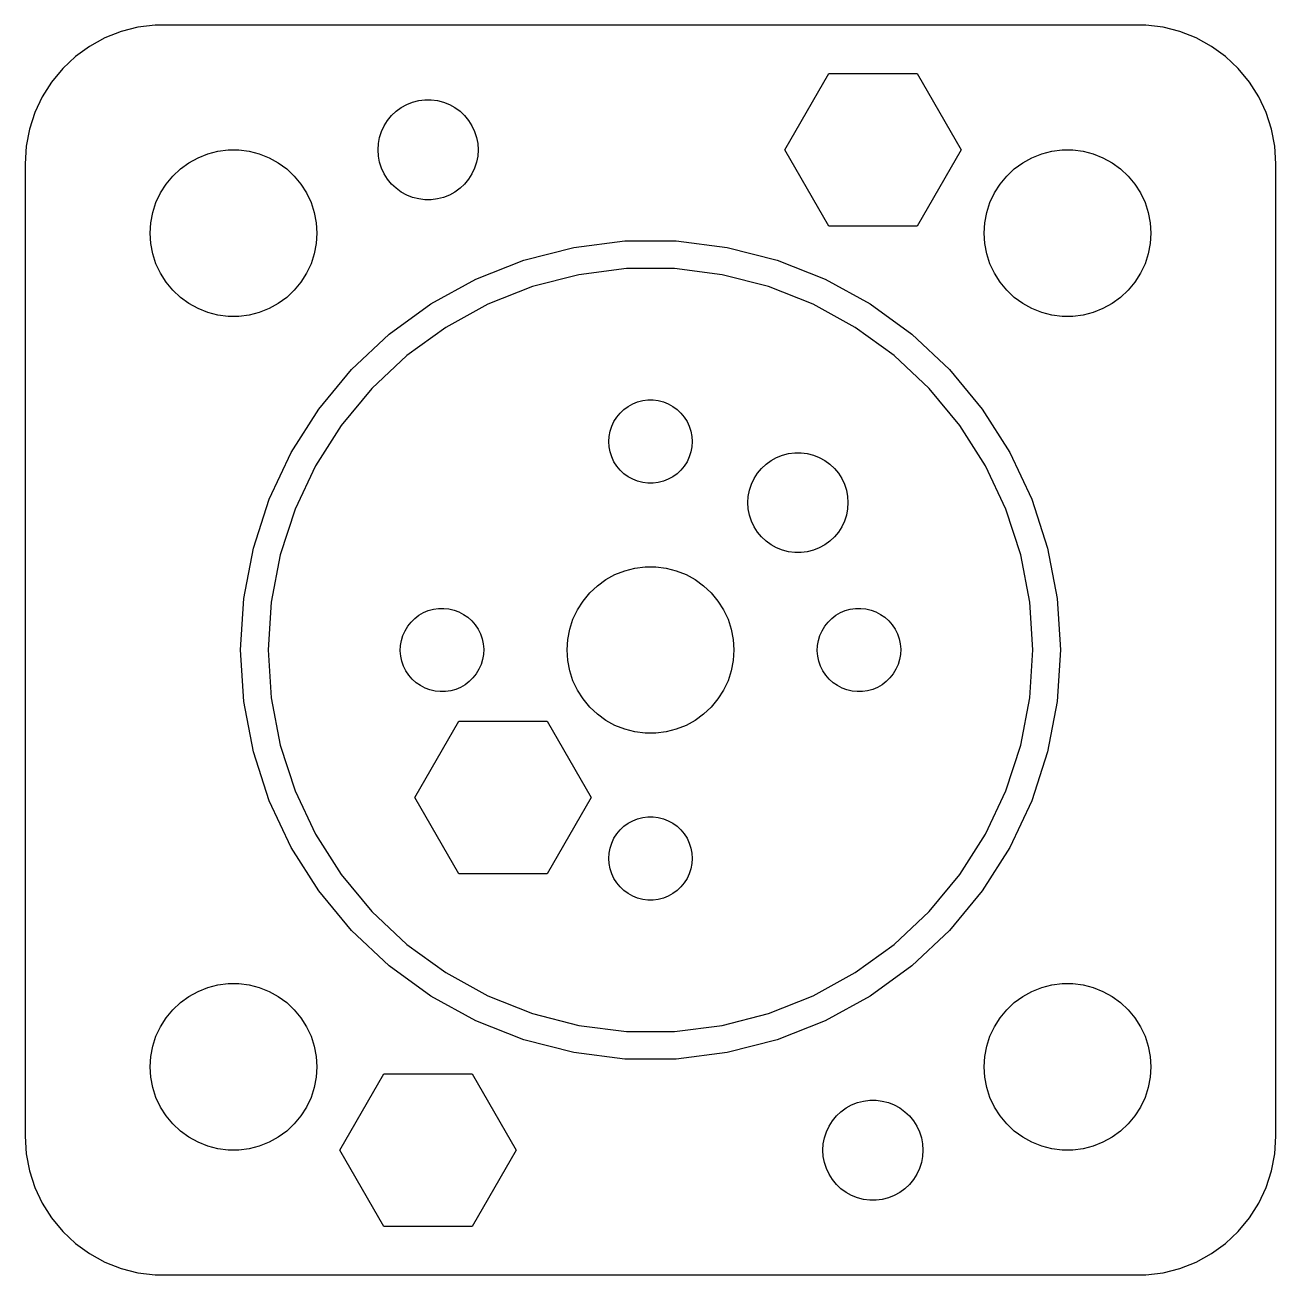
# Model space of a CAD drawing. Header units: metres. Extents: x -22 to 82, y 86 to 130.
# Drawn here: x -22.5 to 22.5, y 85.51 to 130.49 of the extents above; entities that cross this region are included whole.
import ezdxf

# ---------------------------------------------------------------- set-up
doc = ezdxf.new("R2010")
doc.units = ezdxf.units.M

msp = doc.modelspace()

# ---------------------------------------------------------------- linework, layer by layer
for p, q in [((-19.0451, 130.255), (-19.6289, 130.024)), ((-18.4369, 130.411), (-19.0451, 130.255)), ((-17.8139, 130.49), (-18.4369, 130.411)), ((17.8139, 130.49), (-17.8139, 130.49)), ((18.4369, 130.411), (17.8139, 130.49)), ((19.0451, 130.255), (18.4369, 130.411)), ((19.6289, 130.024), (19.0451, 130.255)), ((-20.1791, 129.722), (-20.6871, 129.353)), ((-19.6289, 130.024), (-20.1791, 129.722)), ((20.1791, 129.722), (19.6289, 130.024)), ((20.6871, 129.353), (20.1791, 129.722)), ((-20.6871, 129.353), (-21.1448, 128.923)), ((21.1448, 128.923), (20.6871, 129.353)), ((-21.1448, 128.923), (-21.5451, 128.439)), ((4.82651, 126), (6.41325, 128.748)), ((6.41325, 128.748), (9.58675, 128.748)), ((9.58675, 128.748), (11.1735, 126)), ((21.5451, 128.439), (21.1448, 128.923)), ((-21.5451, 128.439), (-21.8815, 127.909)), ((21.8815, 127.909), (21.5451, 128.439)), ((-21.8815, 127.909), (-22.1489, 127.341)), ((22.1489, 127.341), (21.8815, 127.909)), ((-9.31213, 127.232), (-9.14735, 127.387)), ((-9.14735, 127.387), (-8.96448, 127.52)), ((-8.96448, 127.52), (-8.76639, 127.629)), ((-8.76639, 127.629), (-8.55623, 127.712)), ((-8.55623, 127.712), (-8.33728, 127.768)), ((-8.33728, 127.768), (-8.11302, 127.796)), ((-8.11302, 127.796), (-7.88696, 127.796)), ((-7.88696, 127.796), (-7.6627, 127.768)), ((-7.6627, 127.768), (-7.44376, 127.712)), ((-7.44376, 127.712), (-7.2336, 127.629)), ((-7.2336, 127.629), (-7.03551, 127.52)), ((-7.03551, 127.52), (-6.85263, 127.387)), ((-6.85263, 127.387), (-6.68785, 127.232)), ((-22.1489, 127.341), (-22.3429, 126.743)), ((-9.57735, 126.867), (-9.45622, 127.058)), ((-9.45622, 127.058), (-9.31213, 127.232)), ((-6.68785, 127.232), (-6.54376, 127.058)), ((-6.54376, 127.058), (-6.42264, 126.867)), ((22.3429, 126.743), (22.1489, 127.341)), ((-22.3429, 126.743), (-22.4606, 126.127)), ((-9.74344, 126.448), (-9.67358, 126.663)), ((-9.67358, 126.663), (-9.57735, 126.867)), ((-6.42264, 126.867), (-6.3264, 126.663)), ((-6.3264, 126.663), (-6.25655, 126.448)), ((22.4606, 126.127), (22.3429, 126.743)), ((-22.4606, 126.127), (-22.5, 125.5)), ((-9.79999, 126), (-9.7858, 126.226)), ((-9.7858, 125.774), (-9.79999, 126)), ((-9.7858, 126.226), (-9.74344, 126.448)), ((-6.25655, 126.448), (-6.21419, 126.226)), ((-6.21419, 126.226), (-6.2, 126)), ((-6.2, 126), (-6.21419, 125.774)), ((6.41325, 123.252), (4.82651, 126)), ((11.1735, 126), (9.58675, 123.252)), ((22.5, 125.5), (22.4606, 126.127)), ((-16.6075, 125.533), (-16.2773, 125.714)), ((-16.2773, 125.714), (-15.927, 125.853)), ((-15.927, 125.853), (-15.5621, 125.947)), ((-15.5621, 125.947), (-15.1884, 125.994)), ((-15.1884, 125.994), (-14.8116, 125.994)), ((-14.8116, 125.994), (-14.4379, 125.947)), ((-14.4379, 125.947), (-14.0729, 125.853)), ((-14.0729, 125.853), (-13.7227, 125.714)), ((-13.7227, 125.714), (-13.3925, 125.533)), ((-9.74344, 125.552), (-9.7858, 125.774)), ((-9.67358, 125.337), (-9.74344, 125.552)), ((-6.25655, 125.552), (-6.3264, 125.337)), ((-6.21419, 125.774), (-6.25655, 125.552)), ((13.3925, 125.533), (13.7227, 125.714)), ((13.7227, 125.714), (14.0729, 125.853)), ((14.0729, 125.853), (14.4379, 125.947)), ((14.4379, 125.947), (14.8116, 125.994)), ((14.8116, 125.994), (15.1884, 125.994)), ((15.1884, 125.994), (15.5621, 125.947)), ((15.5621, 125.947), (15.927, 125.853)), ((15.927, 125.853), (16.2773, 125.714)), ((16.2773, 125.714), (16.6075, 125.533)), ((-22.5, 125.5), (-22.5, 90.5)), ((-17.1869, 125.054), (-16.9123, 125.312)), ((-16.9123, 125.312), (-16.6075, 125.533)), ((-13.3925, 125.533), (-13.0877, 125.312)), ((-13.0877, 125.312), (-12.8131, 125.054)), ((-9.57735, 125.133), (-9.67358, 125.337)), ((-9.45622, 124.942), (-9.57735, 125.133)), ((-6.42264, 125.133), (-6.54376, 124.942)), ((-6.3264, 125.337), (-6.42264, 125.133)), ((12.8131, 125.054), (13.0877, 125.312)), ((13.0877, 125.312), (13.3925, 125.533)), ((16.6075, 125.533), (16.9123, 125.312)), ((16.9123, 125.312), (17.1869, 125.054)), ((22.5, 90.5), (22.5, 125.5)), ((-17.6289, 124.445), (-17.427, 124.763)), ((-17.427, 124.763), (-17.1869, 125.054)), ((-12.8131, 125.054), (-12.5729, 124.763)), ((-12.5729, 124.763), (-12.3711, 124.445)), ((-9.31213, 124.768), (-9.45622, 124.942)), ((-9.14735, 124.613), (-9.31213, 124.768)), ((-6.68785, 124.768), (-6.85263, 124.613)), ((-6.54376, 124.942), (-6.68785, 124.768)), ((12.3711, 124.445), (12.5729, 124.763)), ((12.5729, 124.763), (12.8131, 125.054)), ((17.1869, 125.054), (17.427, 124.763)), ((17.427, 124.763), (17.6289, 124.445)), ((-17.7893, 124.104), (-17.6289, 124.445)), ((-12.3711, 124.445), (-12.2107, 124.104)), ((-8.96448, 124.48), (-9.14735, 124.613)), ((-8.76639, 124.371), (-8.96448, 124.48)), ((-8.55623, 124.288), (-8.76639, 124.371)), ((-8.33728, 124.232), (-8.55623, 124.288)), ((-8.11302, 124.204), (-8.33728, 124.232)), ((-7.88696, 124.204), (-8.11302, 124.204)), ((-7.6627, 124.232), (-7.88696, 124.204)), ((-7.44376, 124.288), (-7.6627, 124.232)), ((-7.2336, 124.371), (-7.44376, 124.288)), ((-7.03551, 124.48), (-7.2336, 124.371)), ((-6.85263, 124.613), (-7.03551, 124.48)), ((12.2107, 124.104), (12.3711, 124.445)), ((17.6289, 124.445), (17.7893, 124.104)), ((-17.9057, 123.746), (-17.7893, 124.104)), ((-12.2107, 124.104), (-12.0942, 123.746)), ((12.0942, 123.746), (12.2107, 124.104)), ((17.7893, 124.104), (17.9057, 123.746)), ((-18, 123), (-17.9763, 123.376)), ((-17.9763, 123.376), (-17.9057, 123.746)), ((-12.0942, 123.746), (-12.0237, 123.376)), ((-12.0237, 123.376), (-12, 123)), ((12, 123), (12.0237, 123.376)), ((12.0237, 123.376), (12.0942, 123.746)), ((17.9057, 123.746), (17.9763, 123.376)), ((17.9763, 123.376), (18, 123)), ((-17.9763, 122.624), (-18, 123)), ((-12, 123), (-12.0237, 122.624)), ((9.58675, 123.252), (6.41325, 123.252)), ((12.0237, 122.624), (12, 123)), ((18, 123), (17.9763, 122.624)), ((-17.9057, 122.254), (-17.9763, 122.624)), ((-12.0237, 122.624), (-12.0942, 122.254)), ((-4.558, 122.028), (-2.76387, 122.489)), ((-2.76387, 122.489), (-0.926147, 122.721)), ((-0.926147, 122.721), (0.926147, 122.721)), ((0.926147, 122.721), (2.76387, 122.489)), ((2.76387, 122.489), (4.558, 122.028)), ((12.0942, 122.254), (12.0237, 122.624)), ((17.9763, 122.624), (17.9057, 122.254)), ((-17.7893, 121.896), (-17.9057, 122.254)), ((-12.0942, 122.254), (-12.2107, 121.896)), ((-6.28024, 121.346), (-4.558, 122.028)), ((4.558, 122.028), (6.28024, 121.346)), ((12.2107, 121.896), (12.0942, 122.254)), ((17.9057, 122.254), (17.7893, 121.896)), ((-17.6289, 121.555), (-17.7893, 121.896)), ((-17.427, 121.237), (-17.6289, 121.555)), ((-12.3711, 121.555), (-12.5729, 121.237)), ((-12.2107, 121.896), (-12.3711, 121.555)), ((-2.57649, 121.506), (-4.24898, 121.077)), ((-0.863358, 121.723), (-2.57649, 121.506)), ((0.863358, 121.723), (-0.863358, 121.723)), ((2.57649, 121.506), (0.863358, 121.723)), ((4.24898, 121.077), (2.57649, 121.506)), ((12.3711, 121.555), (12.2107, 121.896)), ((12.5729, 121.237), (12.3711, 121.555)), ((17.6289, 121.555), (17.427, 121.237)), ((17.7893, 121.896), (17.6289, 121.555)), ((-17.1869, 120.946), (-17.427, 121.237)), ((-12.5729, 121.237), (-12.8131, 120.946)), ((-7.90344, 120.454), (-6.28024, 121.346)), ((-4.24898, 121.077), (-5.85446, 120.441)), ((5.85446, 120.441), (4.24898, 121.077)), ((6.28024, 121.346), (7.90344, 120.454)), ((12.8131, 120.946), (12.5729, 121.237)), ((17.427, 121.237), (17.1869, 120.946)), ((-16.9123, 120.688), (-17.1869, 120.946)), ((-16.6075, 120.467), (-16.9123, 120.688)), ((-13.0877, 120.688), (-13.3925, 120.467)), ((-12.8131, 120.946), (-13.0877, 120.688)), ((13.0877, 120.688), (12.8131, 120.946)), ((13.3925, 120.467), (13.0877, 120.688)), ((16.9123, 120.688), (16.6075, 120.467)), ((17.1869, 120.946), (16.9123, 120.688)), ((-16.2773, 120.286), (-16.6075, 120.467)), ((-15.927, 120.147), (-16.2773, 120.286)), ((-13.7227, 120.286), (-14.0729, 120.147)), ((-13.3925, 120.467), (-13.7227, 120.286)), ((-9.40199, 119.365), (-7.90344, 120.454)), ((-5.85446, 120.441), (-7.36761, 119.609)), ((7.36761, 119.609), (5.85446, 120.441)), ((7.90344, 120.454), (9.40199, 119.365)), ((13.7227, 120.286), (13.3925, 120.467)), ((14.0729, 120.147), (13.7227, 120.286)), ((16.2773, 120.286), (15.927, 120.147)), ((16.6075, 120.467), (16.2773, 120.286)), ((-15.5621, 120.053), (-15.927, 120.147)), ((-15.1884, 120.006), (-15.5621, 120.053)), ((-14.8116, 120.006), (-15.1884, 120.006)), ((-14.4379, 120.053), (-14.8116, 120.006)), ((-14.0729, 120.147), (-14.4379, 120.053)), ((14.4379, 120.053), (14.0729, 120.147)), ((14.8116, 120.006), (14.4379, 120.053)), ((15.1884, 120.006), (14.8116, 120.006)), ((15.5621, 120.053), (15.1884, 120.006)), ((15.927, 120.147), (15.5621, 120.053)), ((-10.7523, 118.097), (-9.40199, 119.365)), ((-7.36761, 119.609), (-8.76457, 118.595)), ((8.76457, 118.595), (7.36761, 119.609)), ((9.40199, 119.365), (10.7523, 118.097)), ((-8.76457, 118.595), (-10.0233, 117.413)), ((10.0233, 117.413), (8.76457, 118.595)), ((-11.933, 116.67), (-10.7523, 118.097)), ((10.7523, 118.097), (11.933, 116.67)), ((-10.0233, 117.413), (-11.124, 116.082)), ((11.124, 116.082), (10.0233, 117.413)), ((-12.9255, 115.106), (-11.933, 116.67)), ((-1.09344, 116.527), (-0.956131, 116.656)), ((-0.956131, 116.656), (-0.803726, 116.766)), ((-0.803726, 116.766), (-0.638657, 116.857)), ((-0.638657, 116.857), (-0.463516, 116.927)), ((-0.463516, 116.927), (-0.281067, 116.973)), ((-0.281067, 116.973), (-0.094177, 116.997)), ((-0.094177, 116.997), (0.094177, 116.997)), ((0.094177, 116.997), (0.281067, 116.973)), ((0.281067, 116.973), (0.463516, 116.927)), ((0.463516, 116.927), (0.638657, 116.857)), ((0.638657, 116.857), (0.803726, 116.766)), ((0.803726, 116.766), (0.956131, 116.656)), ((0.956131, 116.656), (1.09344, 116.527)), ((11.933, 116.67), (12.9255, 115.106)), ((-1.39465, 116.052), (-1.31445, 116.223)), ((-1.31445, 116.223), (-1.21352, 116.382)), ((-1.21352, 116.382), (-1.09344, 116.527)), ((1.09344, 116.527), (1.21352, 116.382)), ((1.21352, 116.382), (1.31445, 116.223)), ((1.31445, 116.223), (1.39465, 116.052)), ((-11.124, 116.082), (-12.0492, 114.624)), ((-1.5, 115.5), (-1.48816, 115.688)), ((-1.48816, 115.688), (-1.45287, 115.873)), ((-1.45287, 115.873), (-1.39465, 116.052)), ((1.39465, 116.052), (1.45287, 115.873)), ((1.45287, 115.873), (1.48816, 115.688)), ((1.48816, 115.688), (1.5, 115.5)), ((12.0492, 114.624), (11.124, 116.082)), ((-1.48816, 115.312), (-1.5, 115.5)), ((-1.45287, 115.127), (-1.48816, 115.312)), ((1.48816, 115.312), (1.45287, 115.127)), ((1.5, 115.5), (1.48816, 115.312)), ((-13.7142, 113.43), (-12.9255, 115.106)), ((-1.39465, 114.948), (-1.45287, 115.127)), ((-1.31445, 114.777), (-1.39465, 114.948)), ((-1.21352, 114.618), (-1.31445, 114.777)), ((1.31445, 114.777), (1.21352, 114.618)), ((1.39465, 114.948), (1.31445, 114.777)), ((1.45287, 115.127), (1.39465, 114.948)), ((4.15562, 114.69), (4.3385, 114.823)), ((4.3385, 114.823), (4.53659, 114.932)), ((4.53659, 114.932), (4.74677, 115.015)), ((4.74677, 115.015), (4.96571, 115.071)), ((4.96571, 115.071), (5.18997, 115.099)), ((5.18997, 115.099), (5.41602, 115.099)), ((5.41602, 115.099), (5.64027, 115.071)), ((5.64027, 115.071), (5.85922, 115.015)), ((5.85922, 115.015), (6.0694, 114.932)), ((6.0694, 114.932), (6.26749, 114.823)), ((6.26749, 114.823), (6.45035, 114.69)), ((12.9255, 115.106), (13.7142, 113.43)), ((-12.0492, 114.624), (-12.7844, 113.062)), ((-1.09344, 114.473), (-1.21352, 114.618)), ((-0.956131, 114.344), (-1.09344, 114.473)), ((-0.803726, 114.234), (-0.956131, 114.344)), ((0.956131, 114.344), (0.803726, 114.234)), ((1.09344, 114.473), (0.956131, 114.344)), ((1.21352, 114.618), (1.09344, 114.473)), ((3.72565, 114.17), (3.84676, 114.361)), ((3.84676, 114.361), (3.99084, 114.535)), ((3.99084, 114.535), (4.15562, 114.69)), ((6.45035, 114.69), (6.61514, 114.535)), ((6.61514, 114.535), (6.75922, 114.361)), ((6.75922, 114.361), (6.88034, 114.17)), ((12.7844, 113.062), (12.0492, 114.624)), ((-0.638657, 114.143), (-0.803726, 114.234)), ((-0.463516, 114.073), (-0.638657, 114.143)), ((-0.281067, 114.027), (-0.463516, 114.073)), ((-0.094177, 114.003), (-0.281067, 114.027)), ((0.094177, 114.003), (-0.094177, 114.003)), ((0.281067, 114.027), (0.094177, 114.003)), ((0.463516, 114.073), (0.281067, 114.027)), ((0.638657, 114.143), (0.463516, 114.073)), ((0.803726, 114.234), (0.638657, 114.143)), ((3.55954, 113.751), (3.62939, 113.966)), ((3.62939, 113.966), (3.72565, 114.17)), ((6.88034, 114.17), (6.97659, 113.966)), ((6.97659, 113.966), (7.04645, 113.751)), ((-14.2866, 111.668), (-13.7142, 113.43)), ((3.50299, 113.303), (3.51718, 113.529)), ((3.51718, 113.529), (3.55954, 113.751)), ((7.04645, 113.751), (7.08879, 113.529)), ((7.08879, 113.529), (7.103, 113.303)), ((13.7142, 113.43), (14.2866, 111.668)), ((-12.7844, 113.062), (-13.318, 111.419)), ((3.51718, 113.077), (3.50299, 113.303)), ((3.55954, 112.855), (3.51718, 113.077)), ((7.08879, 113.077), (7.04645, 112.855)), ((7.103, 113.303), (7.08879, 113.077)), ((13.318, 111.419), (12.7844, 113.062)), ((3.62939, 112.64), (3.55954, 112.855)), ((3.72565, 112.436), (3.62939, 112.64)), ((6.97659, 112.64), (6.88034, 112.436)), ((7.04645, 112.855), (6.97659, 112.64)), ((3.84676, 112.245), (3.72565, 112.436)), ((3.99084, 112.071), (3.84676, 112.245)), ((4.15562, 111.916), (3.99084, 112.071)), ((6.61514, 112.071), (6.45035, 111.916)), ((6.75922, 112.245), (6.61514, 112.071)), ((6.88034, 112.436), (6.75922, 112.245)), ((-14.6337, 109.849), (-14.2866, 111.668)), ((4.3385, 111.783), (4.15562, 111.916)), ((4.53659, 111.674), (4.3385, 111.783)), ((4.74677, 111.591), (4.53659, 111.674)), ((6.0694, 111.674), (5.85922, 111.591)), ((6.26749, 111.783), (6.0694, 111.674)), ((6.45035, 111.916), (6.26749, 111.783)), ((14.2866, 111.668), (14.6337, 109.849)), ((-13.318, 111.419), (-13.6416, 109.723)), ((4.96571, 111.535), (4.74677, 111.591)), ((5.18997, 111.507), (4.96571, 111.535)), ((5.41602, 111.507), (5.18997, 111.507)), ((5.64027, 111.535), (5.41602, 111.507)), ((5.85922, 111.591), (5.64027, 111.535)), ((13.6416, 109.723), (13.318, 111.419)), ((-1.60747, 110.533), (-1.27733, 110.714)), ((-1.27733, 110.714), (-0.927048, 110.853)), ((-0.927048, 110.853), (-0.562134, 110.947)), ((-0.562134, 110.947), (-0.18837, 110.994)), ((-0.18837, 110.994), (0.18837, 110.994)), ((0.18837, 110.994), (0.562134, 110.947)), ((0.562134, 110.947), (0.927048, 110.853)), ((0.927048, 110.853), (1.27733, 110.714)), ((1.27733, 110.714), (1.60747, 110.533)), ((-2.1869, 110.054), (-1.91226, 110.312)), ((-1.91226, 110.312), (-1.60747, 110.533)), ((1.60747, 110.533), (1.91226, 110.312)), ((1.91226, 110.312), (2.1869, 110.054)), ((-14.75, 108), (-14.6337, 109.849)), ((-2.42705, 109.763), (-2.1869, 110.054)), ((2.1869, 110.054), (2.42705, 109.763)), ((14.6337, 109.849), (14.75, 108)), ((-13.6416, 109.723), (-13.75, 108)), ((-8.16695, 109.344), (-7.99329, 109.417)), ((-7.99329, 109.417), (-7.81186, 109.467)), ((-7.81186, 109.467), (-7.6255, 109.495)), ((-7.6255, 109.495), (-7.43718, 109.499)), ((-7.43718, 109.499), (-7.24983, 109.479)), ((-7.24983, 109.479), (-7.06645, 109.436)), ((-7.06645, 109.436), (-6.88989, 109.37)), ((-6.88989, 109.37), (-6.72295, 109.283)), ((-2.78932, 109.104), (-2.62891, 109.445)), ((-2.62891, 109.445), (-2.42705, 109.763)), ((2.42705, 109.763), (2.62891, 109.445)), ((2.62891, 109.445), (2.78932, 109.104)), ((6.83304, 109.344), (7.0067, 109.417)), ((7.0067, 109.417), (7.18813, 109.467)), ((7.18813, 109.467), (7.37448, 109.495)), ((7.37448, 109.495), (7.56281, 109.499)), ((7.56281, 109.499), (7.75015, 109.479)), ((7.75015, 109.479), (7.93353, 109.436)), ((7.93353, 109.436), (8.11009, 109.37)), ((8.11009, 109.37), (8.27704, 109.283)), ((13.75, 108), (13.6416, 109.723)), ((-8.73172, 108.856), (-8.61472, 109.004)), ((-8.61472, 109.004), (-8.48012, 109.135)), ((-8.48012, 109.135), (-8.33008, 109.249)), ((-8.33008, 109.249), (-8.16695, 109.344)), ((-6.72295, 109.283), (-6.56827, 109.176)), ((-6.56827, 109.176), (-6.42828, 109.049)), ((-6.42828, 109.049), (-6.30519, 108.907)), ((-6.30519, 108.907), (-6.20096, 108.75)), ((-2.90575, 108.746), (-2.78932, 109.104)), ((2.78932, 109.104), (2.90575, 108.746)), ((6.26826, 108.856), (6.38527, 109.004)), ((6.38527, 109.004), (6.51987, 109.135)), ((6.51987, 109.135), (6.66991, 109.249)), ((6.66991, 109.249), (6.83304, 109.344)), ((8.27704, 109.283), (8.43172, 109.176)), ((8.43172, 109.176), (8.5717, 109.049)), ((8.5717, 109.049), (8.69479, 108.907)), ((8.69479, 108.907), (8.79903, 108.75)), ((-8.96036, 108.343), (-8.90591, 108.523)), ((-8.90591, 108.523), (-8.8293, 108.695)), ((-8.8293, 108.695), (-8.73172, 108.856)), ((-6.20096, 108.75), (-6.1172, 108.581)), ((-6.1172, 108.581), (-6.05525, 108.403)), ((-2.97633, 108.376), (-2.90575, 108.746)), ((2.90575, 108.746), (2.97633, 108.376)), ((6.03963, 108.343), (6.09407, 108.523)), ((6.09407, 108.523), (6.17068, 108.695)), ((6.17068, 108.695), (6.26826, 108.856)), ((8.79903, 108.75), (8.88278, 108.581)), ((8.88278, 108.581), (8.94473, 108.403)), ((-14.6337, 106.151), (-14.75, 108)), ((-13.75, 108), (-13.6416, 106.277)), ((-8.99966, 107.969), (-8.99178, 108.157)), ((-8.99178, 108.157), (-8.96036, 108.343)), ((-6.05525, 108.403), (-6.01608, 108.219)), ((-6.01608, 108.219), (-6.00032, 108.031)), ((-6.00032, 108.031), (-6.00821, 107.843)), ((-3, 108), (-2.97633, 108.376)), ((-2.97633, 107.624), (-3, 108)), ((2.97633, 108.376), (3, 108)), ((3, 108), (2.97633, 107.624)), ((6.00032, 107.969), (6.00821, 108.157)), ((6.00821, 108.157), (6.03963, 108.343)), ((8.94473, 108.403), (8.9839, 108.219)), ((8.9839, 108.219), (8.99966, 108.031)), ((8.99966, 108.031), (8.99178, 107.843)), ((13.6416, 106.277), (13.75, 108)), ((14.75, 108), (14.6337, 106.151)), ((-8.9839, 107.781), (-8.99966, 107.969)), ((-8.94473, 107.597), (-8.9839, 107.781)), ((-8.88278, 107.419), (-8.94473, 107.597)), ((-6.03963, 107.657), (-6.09407, 107.477)), ((-6.00821, 107.843), (-6.03963, 107.657)), ((-2.90575, 107.254), (-2.97633, 107.624)), ((2.97633, 107.624), (2.90575, 107.254)), ((6.01608, 107.781), (6.00032, 107.969)), ((6.05525, 107.597), (6.01608, 107.781)), ((6.1172, 107.419), (6.05525, 107.597)), ((8.96036, 107.657), (8.90591, 107.477)), ((8.99178, 107.843), (8.96036, 107.657)), ((-8.79903, 107.25), (-8.88278, 107.419)), ((-8.69479, 107.093), (-8.79903, 107.25)), ((-6.26826, 107.144), (-6.38527, 106.996)), ((-6.17068, 107.305), (-6.26826, 107.144)), ((-6.09407, 107.477), (-6.17068, 107.305)), ((-2.78932, 106.896), (-2.90575, 107.254)), ((2.90575, 107.254), (2.78932, 106.896)), ((6.20096, 107.25), (6.1172, 107.419)), ((6.30519, 107.093), (6.20096, 107.25)), ((8.73172, 107.144), (8.61472, 106.996)), ((8.8293, 107.305), (8.73172, 107.144)), ((8.90591, 107.477), (8.8293, 107.305)), ((-8.5717, 106.951), (-8.69479, 107.093)), ((-8.43172, 106.824), (-8.5717, 106.951)), ((-8.27704, 106.717), (-8.43172, 106.824)), ((-8.11009, 106.63), (-8.27704, 106.717)), ((-6.83304, 106.656), (-7.0067, 106.583)), ((-6.66991, 106.751), (-6.83304, 106.656)), ((-6.51987, 106.865), (-6.66991, 106.751)), ((-6.38527, 106.996), (-6.51987, 106.865)), ((-2.62891, 106.555), (-2.78932, 106.896)), ((2.78932, 106.896), (2.62891, 106.555)), ((6.42828, 106.951), (6.30519, 107.093)), ((6.56827, 106.824), (6.42828, 106.951)), ((6.72295, 106.717), (6.56827, 106.824)), ((6.88989, 106.63), (6.72295, 106.717)), ((8.16695, 106.656), (7.99329, 106.583)), ((8.33008, 106.751), (8.16695, 106.656)), ((8.48012, 106.865), (8.33008, 106.751)), ((8.61472, 106.996), (8.48012, 106.865)), ((-13.6416, 106.277), (-13.318, 104.581)), ((-7.93353, 106.564), (-8.11009, 106.63)), ((-7.75015, 106.521), (-7.93353, 106.564)), ((-7.56281, 106.501), (-7.75015, 106.521)), ((-7.37448, 106.505), (-7.56281, 106.501)), ((-7.18813, 106.533), (-7.37448, 106.505)), ((-7.0067, 106.583), (-7.18813, 106.533)), ((-2.42705, 106.237), (-2.62891, 106.555)), ((-2.1869, 105.946), (-2.42705, 106.237)), ((2.42705, 106.237), (2.1869, 105.946)), ((2.62891, 106.555), (2.42705, 106.237)), ((7.06645, 106.564), (6.88989, 106.63)), ((7.24983, 106.521), (7.06645, 106.564)), ((7.43718, 106.501), (7.24983, 106.521)), ((7.6255, 106.505), (7.43718, 106.501)), ((7.81186, 106.533), (7.6255, 106.505)), ((7.99329, 106.583), (7.81186, 106.533)), ((13.318, 104.581), (13.6416, 106.277)), ((-14.2866, 104.332), (-14.6337, 106.151)), ((-1.91226, 105.688), (-2.1869, 105.946)), ((2.1869, 105.946), (1.91226, 105.688)), ((14.6337, 106.151), (14.2866, 104.332)), ((-8.47649, 102.697), (-6.88974, 105.445)), ((-6.88974, 105.445), (-3.71625, 105.445)), ((-3.71625, 105.445), (-2.1295, 102.697)), ((-1.60747, 105.467), (-1.91226, 105.688)), ((-1.27733, 105.286), (-1.60747, 105.467)), ((1.60747, 105.467), (1.27733, 105.286)), ((1.91226, 105.688), (1.60747, 105.467)), ((-0.927048, 105.147), (-1.27733, 105.286)), ((-0.562134, 105.053), (-0.927048, 105.147)), ((-0.18837, 105.006), (-0.562134, 105.053)), ((0.18837, 105.006), (-0.18837, 105.006)), ((0.562134, 105.053), (0.18837, 105.006)), ((0.927048, 105.147), (0.562134, 105.053)), ((1.27733, 105.286), (0.927048, 105.147)), ((-13.318, 104.581), (-12.7844, 102.938)), ((12.7844, 102.938), (13.318, 104.581)), ((-13.7142, 102.57), (-14.2866, 104.332)), ((14.2866, 104.332), (13.7142, 102.57)), ((-12.7844, 102.938), (-12.0492, 101.376)), ((-6.88974, 99.9487), (-8.47649, 102.697)), ((-2.1295, 102.697), (-3.71625, 99.9487)), ((12.0492, 101.376), (12.7844, 102.938)), ((-12.9255, 100.894), (-13.7142, 102.57)), ((13.7142, 102.57), (12.9255, 100.894)), ((-0.956131, 101.656), (-0.803726, 101.766)), ((-0.803726, 101.766), (-0.638657, 101.857)), ((-0.638657, 101.857), (-0.463516, 101.927)), ((-0.463516, 101.927), (-0.281067, 101.973)), ((-0.281067, 101.973), (-0.094177, 101.997)), ((-0.094177, 101.997), (0.094177, 101.997)), ((0.094177, 101.997), (0.281067, 101.973)), ((0.281067, 101.973), (0.463516, 101.927)), ((0.463516, 101.927), (0.638657, 101.857)), ((0.638657, 101.857), (0.803726, 101.766)), ((0.803726, 101.766), (0.956131, 101.656)), ((-12.0492, 101.376), (-11.124, 99.918)), ((-1.31445, 101.223), (-1.21352, 101.382)), ((-1.21352, 101.382), (-1.09344, 101.527)), ((-1.09344, 101.527), (-0.956131, 101.656)), ((0.956131, 101.656), (1.09344, 101.527)), ((1.09344, 101.527), (1.21352, 101.382)), ((1.21352, 101.382), (1.31445, 101.223)), ((11.124, 99.918), (12.0492, 101.376)), ((-11.933, 99.3302), (-12.9255, 100.894)), ((-1.48816, 100.688), (-1.45287, 100.873)), ((-1.45287, 100.873), (-1.39465, 101.052)), ((-1.39465, 101.052), (-1.31445, 101.223)), ((1.31445, 101.223), (1.39465, 101.052)), ((1.39465, 101.052), (1.45287, 100.873)), ((1.45287, 100.873), (1.48816, 100.688)), ((12.9255, 100.894), (11.933, 99.3302)), ((-1.5, 100.5), (-1.48816, 100.688)), ((-1.48816, 100.312), (-1.5, 100.5)), ((1.48816, 100.688), (1.5, 100.5)), ((1.5, 100.5), (1.48816, 100.312)), ((-11.124, 99.918), (-10.0233, 98.5875)), ((-3.71625, 99.9487), (-6.88974, 99.9487)), ((-1.45287, 100.127), (-1.48816, 100.312)), ((-1.39465, 99.9478), (-1.45287, 100.127)), ((-1.31445, 99.7774), (-1.39465, 99.9478)), ((1.39465, 99.9478), (1.31445, 99.7774)), ((1.45287, 100.127), (1.39465, 99.9478)), ((1.48816, 100.312), (1.45287, 100.127)), ((10.0233, 98.5875), (11.124, 99.918)), ((-1.21352, 99.6183), (-1.31445, 99.7774)), ((-1.09344, 99.4732), (-1.21352, 99.6183)), ((-0.956131, 99.3442), (-1.09344, 99.4732)), ((1.09344, 99.4732), (0.956131, 99.3442)), ((1.21352, 99.6183), (1.09344, 99.4732)), ((1.31445, 99.7774), (1.21352, 99.6183)), ((-10.7523, 97.9029), (-11.933, 99.3302)), ((-0.803726, 99.2335), (-0.956131, 99.3442)), ((-0.638657, 99.1428), (-0.803726, 99.2335)), ((-0.463516, 99.0734), (-0.638657, 99.1428)), ((-0.281067, 99.0266), (-0.463516, 99.0734)), ((-0.094177, 99.003), (-0.281067, 99.0266)), ((0.094177, 99.003), (-0.094177, 99.003)), ((0.281067, 99.0266), (0.094177, 99.003)), ((0.463516, 99.0734), (0.281067, 99.0266)), ((0.638657, 99.1428), (0.463516, 99.0734)), ((0.803726, 99.2335), (0.638657, 99.1428)), ((0.956131, 99.3442), (0.803726, 99.2335)), ((11.933, 99.3302), (10.7523, 97.9029)), ((-10.0233, 98.5875), (-8.76457, 97.4055)), ((8.76457, 97.4055), (10.0233, 98.5875)), ((-9.40199, 96.6349), (-10.7523, 97.9029)), ((10.7523, 97.9029), (9.40199, 96.6349)), ((-8.76457, 97.4055), (-7.36761, 96.3905)), ((7.36761, 96.3905), (8.76457, 97.4055)), ((-7.90344, 95.5462), (-9.40199, 96.6349)), ((-7.36761, 96.3905), (-5.85446, 95.5586)), ((5.85446, 95.5586), (7.36761, 96.3905)), ((9.40199, 96.6349), (7.90344, 95.5462)), ((-16.2773, 95.7145), (-15.927, 95.8532)), ((-15.927, 95.8532), (-15.5621, 95.9469)), ((-15.5621, 95.9469), (-15.1884, 95.9941)), ((-15.1884, 95.9941), (-14.8116, 95.9941)), ((-14.8116, 95.9941), (-14.4379, 95.9469)), ((-14.4379, 95.9469), (-14.0729, 95.8532)), ((-14.0729, 95.8532), (-13.7227, 95.7145)), ((13.7227, 95.7145), (14.0729, 95.8532)), ((14.0729, 95.8532), (14.4379, 95.9469)), ((14.4379, 95.9469), (14.8116, 95.9941)), ((14.8116, 95.9941), (15.1884, 95.9941)), ((15.1884, 95.9941), (15.5621, 95.9469)), ((15.5621, 95.9469), (15.927, 95.8532)), ((15.927, 95.8532), (16.2773, 95.7145)), ((-16.9123, 95.3116), (-16.6075, 95.533)), ((-16.6075, 95.533), (-16.2773, 95.7145)), ((-13.7227, 95.7145), (-13.3925, 95.533)), ((-13.3925, 95.533), (-13.0877, 95.3116)), ((-6.28024, 94.6538), (-7.90344, 95.5462)), ((-5.85446, 95.5586), (-4.24898, 94.923)), ((4.24898, 94.923), (5.85446, 95.5586)), ((7.90344, 95.5462), (6.28024, 94.6538)), ((13.0877, 95.3116), (13.3925, 95.533)), ((13.3925, 95.533), (13.7227, 95.7145)), ((16.2773, 95.7145), (16.6075, 95.533)), ((16.6075, 95.533), (16.9123, 95.3116)), ((-17.427, 94.7634), (-17.1869, 95.0536)), ((-17.1869, 95.0536), (-16.9123, 95.3116)), ((-13.0877, 95.3116), (-12.8131, 95.0536)), ((-12.8131, 95.0536), (-12.5729, 94.7634)), ((12.5729, 94.7634), (12.8131, 95.0536)), ((12.8131, 95.0536), (13.0877, 95.3116)), ((16.9123, 95.3116), (17.1869, 95.0536)), ((17.1869, 95.0536), (17.427, 94.7634)), ((-17.6289, 94.4453), (-17.427, 94.7634)), ((-12.5729, 94.7634), (-12.3711, 94.4453)), ((-4.558, 93.9719), (-6.28024, 94.6538)), ((-4.24898, 94.923), (-2.57649, 94.4936)), ((2.57649, 94.4936), (4.24898, 94.923)), ((6.28024, 94.6538), (4.558, 93.9719)), ((12.3711, 94.4453), (12.5729, 94.7634)), ((17.427, 94.7634), (17.6289, 94.4453)), ((-17.9057, 93.7461), (-17.7893, 94.1044)), ((-17.7893, 94.1044), (-17.6289, 94.4453)), ((-12.3711, 94.4453), (-12.2107, 94.1044)), ((-12.2107, 94.1044), (-12.0942, 93.7461)), ((-2.57649, 94.4936), (-0.863358, 94.2771)), ((-0.863358, 94.2771), (0.863358, 94.2771)), ((0.863358, 94.2771), (2.57649, 94.4936)), ((12.0942, 93.7461), (12.2107, 94.1044)), ((12.2107, 94.1044), (12.3711, 94.4453)), ((17.6289, 94.4453), (17.7893, 94.1044)), ((17.7893, 94.1044), (17.9057, 93.7461)), ((-17.9763, 93.376), (-17.9057, 93.7461)), ((-12.0942, 93.7461), (-12.0237, 93.376)), ((-2.76387, 93.5113), (-4.558, 93.9719)), ((4.558, 93.9719), (2.76387, 93.5113)), ((12.0237, 93.376), (12.0942, 93.7461)), ((17.9057, 93.7461), (17.9763, 93.376)), ((-18, 93), (-17.9763, 93.376)), ((-12.0237, 93.376), (-12, 93)), ((-0.926147, 93.2791), (-2.76387, 93.5113)), ((0.926147, 93.2791), (-0.926147, 93.2791)), ((2.76387, 93.5113), (0.926147, 93.2791)), ((12, 93), (12.0237, 93.376)), ((17.9763, 93.376), (18, 93)), ((-17.9763, 92.624), (-18, 93)), ((-12, 93), (-12.0237, 92.624)), ((-11.1735, 90), (-9.58675, 92.7483)), ((-9.58675, 92.7483), (-6.41325, 92.7483)), ((-6.41325, 92.7483), (-4.82651, 90)), ((12.0237, 92.624), (12, 93)), ((18, 93), (17.9763, 92.624)), ((-17.9057, 92.2539), (-17.9763, 92.624)), ((-17.7893, 91.8956), (-17.9057, 92.2539)), ((-12.0942, 92.2539), (-12.2107, 91.8956)), ((-12.0237, 92.624), (-12.0942, 92.2539)), ((12.0942, 92.2539), (12.0237, 92.624)), ((12.2107, 91.8956), (12.0942, 92.2539)), ((17.9057, 92.2539), (17.7893, 91.8956)), ((17.9763, 92.624), (17.9057, 92.2539)), ((-17.6289, 91.5547), (-17.7893, 91.8956)), ((-12.2107, 91.8956), (-12.3711, 91.5547)), ((12.3711, 91.5547), (12.2107, 91.8956)), ((17.7893, 91.8956), (17.6289, 91.5547)), ((-17.427, 91.2366), (-17.6289, 91.5547)), ((-12.3711, 91.5547), (-12.5729, 91.2366)), ((6.68785, 91.2322), (6.85263, 91.3869)), ((6.85263, 91.3869), (7.03551, 91.5198)), ((7.03551, 91.5198), (7.2336, 91.6287)), ((7.2336, 91.6287), (7.44376, 91.7119)), ((7.44376, 91.7119), (7.6627, 91.7681)), ((7.6627, 91.7681), (7.88696, 91.7964)), ((7.88696, 91.7964), (8.11302, 91.7964)), ((8.11302, 91.7964), (8.33728, 91.7681)), ((8.33728, 91.7681), (8.55623, 91.7119)), ((8.55623, 91.7119), (8.76639, 91.6287)), ((8.76639, 91.6287), (8.96448, 91.5198)), ((8.96448, 91.5198), (9.14735, 91.3869)), ((9.14735, 91.3869), (9.31213, 91.2322)), ((12.5729, 91.2366), (12.3711, 91.5547)), ((17.6289, 91.5547), (17.427, 91.2366)), ((-17.1869, 90.9464), (-17.427, 91.2366)), ((-16.9123, 90.6885), (-17.1869, 90.9464)), ((-12.8131, 90.9464), (-13.0877, 90.6885)), ((-12.5729, 91.2366), (-12.8131, 90.9464)), ((6.42264, 90.8672), (6.54376, 91.058)), ((6.54376, 91.058), (6.68785, 91.2322)), ((9.31213, 91.2322), (9.45622, 91.058)), ((9.45622, 91.058), (9.57735, 90.8672)), ((12.8131, 90.9464), (12.5729, 91.2366)), ((13.0877, 90.6885), (12.8131, 90.9464)), ((17.1869, 90.9464), (16.9123, 90.6885)), ((17.427, 91.2366), (17.1869, 90.9464)), ((-22.5, 90.5), (-22.4606, 89.8733)), ((-16.6075, 90.467), (-16.9123, 90.6885)), ((-16.2773, 90.2855), (-16.6075, 90.467)), ((-13.3925, 90.467), (-13.7227, 90.2855)), ((-13.0877, 90.6885), (-13.3925, 90.467)), ((6.25655, 90.4476), (6.3264, 90.6626)), ((6.3264, 90.6626), (6.42264, 90.8672)), ((9.57735, 90.8672), (9.67358, 90.6626)), ((9.67358, 90.6626), (9.74344, 90.4476)), ((13.3925, 90.467), (13.0877, 90.6885)), ((13.7227, 90.2855), (13.3925, 90.467)), ((16.6075, 90.467), (16.2773, 90.2855)), ((16.9123, 90.6885), (16.6075, 90.467)), ((22.4606, 89.8733), (22.5, 90.5)), ((-15.927, 90.1468), (-16.2773, 90.2855)), ((-15.5621, 90.0531), (-15.927, 90.1468)), ((-15.1884, 90.0059), (-15.5621, 90.0531)), ((-14.8116, 90.0059), (-15.1884, 90.0059)), ((-14.4379, 90.0531), (-14.8116, 90.0059)), ((-14.0729, 90.1468), (-14.4379, 90.0531)), ((-13.7227, 90.2855), (-14.0729, 90.1468)), ((-9.58675, 87.2517), (-11.1735, 90)), ((-4.82651, 90), (-6.41325, 87.2517)), ((6.2, 90), (6.21419, 90.2256)), ((6.21419, 89.7744), (6.2, 90)), ((6.21419, 90.2256), (6.25655, 90.4476)), ((9.74344, 90.4476), (9.7858, 90.2256)), ((9.7858, 90.2256), (9.79999, 90)), ((9.79999, 90), (9.7858, 89.7744)), ((14.0729, 90.1468), (13.7227, 90.2855)), ((14.4379, 90.0531), (14.0729, 90.1468)), ((14.8116, 90.0059), (14.4379, 90.0531)), ((15.1884, 90.0059), (14.8116, 90.0059)), ((15.5621, 90.0531), (15.1884, 90.0059)), ((15.927, 90.1468), (15.5621, 90.0531)), ((16.2773, 90.2855), (15.927, 90.1468)), ((-22.4606, 89.8733), (-22.3429, 89.2566)), ((6.25655, 89.5524), (6.21419, 89.7744)), ((6.3264, 89.3374), (6.25655, 89.5524)), ((9.74344, 89.5524), (9.67358, 89.3374)), ((9.7858, 89.7744), (9.74344, 89.5524)), ((22.3429, 89.2566), (22.4606, 89.8733)), ((-22.3429, 89.2566), (-22.1489, 88.6594)), ((6.42264, 89.1328), (6.3264, 89.3374)), ((6.54376, 88.942), (6.42264, 89.1328)), ((9.57735, 89.1328), (9.45622, 88.942)), ((9.67358, 89.3374), (9.57735, 89.1328)), ((22.1489, 88.6594), (22.3429, 89.2566)), ((-22.1489, 88.6594), (-21.8815, 88.0912)), ((6.68785, 88.7678), (6.54376, 88.942)), ((6.85263, 88.6131), (6.68785, 88.7678)), ((9.31213, 88.7678), (9.14735, 88.6131)), ((9.45622, 88.942), (9.31213, 88.7678)), ((21.8815, 88.0912), (22.1489, 88.6594)), ((7.03551, 88.4802), (6.85263, 88.6131)), ((7.2336, 88.3713), (7.03551, 88.4802)), ((7.44376, 88.2881), (7.2336, 88.3713)), ((7.6627, 88.2319), (7.44376, 88.2881)), ((7.88696, 88.2036), (7.6627, 88.2319)), ((8.11302, 88.2036), (7.88696, 88.2036)), ((8.33728, 88.2319), (8.11302, 88.2036)), ((8.55623, 88.2881), (8.33728, 88.2319)), ((8.76639, 88.3713), (8.55623, 88.2881)), ((8.96448, 88.4802), (8.76639, 88.3713)), ((9.14735, 88.6131), (8.96448, 88.4802)), ((-21.8815, 88.0912), (-21.5451, 87.5611)), ((21.5451, 87.5611), (21.8815, 88.0912)), ((-21.5451, 87.5611), (-21.1448, 87.0773)), ((21.1448, 87.0773), (21.5451, 87.5611)), ((-21.1448, 87.0773), (-20.6871, 86.6474)), ((-6.41325, 87.2517), (-9.58675, 87.2517)), ((20.6871, 86.6474), (21.1448, 87.0773)), ((-20.6871, 86.6474), (-20.1791, 86.2784)), ((20.1791, 86.2784), (20.6871, 86.6474)), ((-20.1791, 86.2784), (-19.6289, 85.9759)), ((-19.6289, 85.9759), (-19.0451, 85.7447)), ((19.0451, 85.7447), (19.6289, 85.9759)), ((19.6289, 85.9759), (20.1791, 86.2784)), ((-19.0451, 85.7447), (-18.4369, 85.5886)), ((-18.4369, 85.5886), (-17.8139, 85.5099)), ((-17.8139, 85.5099), (17.8139, 85.5099)), ((17.8139, 85.5099), (18.4369, 85.5886)), ((18.4369, 85.5886), (19.0451, 85.7447))]:
    msp.add_line(p, q)

doc.saveas('drawing.dxf')
